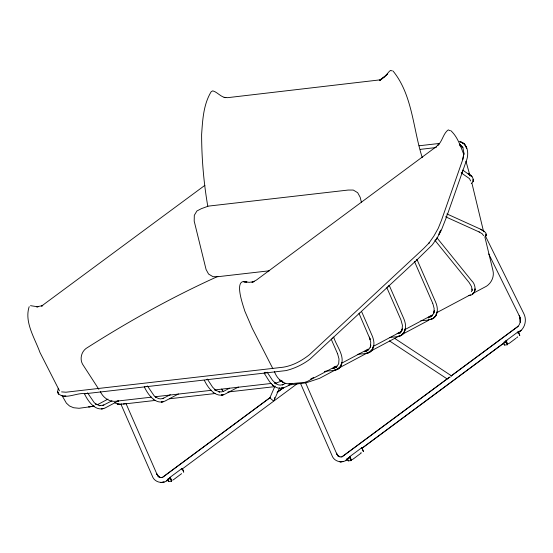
<?xml version="1.0" encoding="UTF-8"?>
<svg xmlns="http://www.w3.org/2000/svg" width="553" height="553" viewBox="0 0 553 553"><rect width="100%" height="100%" fill="white"/><g stroke="black" fill="none" stroke-linecap="round" stroke-linejoin="round"><path stroke-width="0.83" d="M167.352 479.168L168.444 481.442L171.444 481.262L171.603 480.702L169.944 477.391L182.165 468.329L183.727 472.2L182.407 468.426L182.117 468.916M348.362 460.912L347.007 458.52L348.217 460.849L351.1 460.614L351.259 460.055L349.593 456.743L361.814 447.681L363.383 451.552L362.063 447.778L361.773 448.269M504.599 345.072L503.527 343.323L504.599 345.072L507.336 344.775L507.495 344.215L505.995 340.904L505.324 342.12L504.011 342.176M446.962 214.937L446.658 216.769L445.697 216.838L479.375 232.066M169.93 477.419L169.432 478.608L168.582 478.794M349.579 456.771L349.143 457.801L348.1 457.981M462.923 147.713L459.716 144.257L462.923 147.713L463.939 153.188L462.771 159.534L441.515 220.191L438.225 228.341L433.932 235.986L428.934 243.126L429.605 242.421L423.709 248.456L309.466 354.701C301.786 360.715 292.972 365.637 283.247 367.199L65.925 392.215L61.577 391.883M361.724 448.054L361.814 447.681M274.62 399.231L274.641 397.538M402.211 329.222L401.243 331.62M462.771 159.534L463.939 153.188M518.009 332.429L518.154 331.828L517.815 332.623M433.953 312.397L434.305 311.215M370.227 347.229L370.863 345.1M402.294 328.904L401.851 330.383L399.791 332.657L397.13 333.494M433.58 313.565L434.485 310.627M446.769 216.382L441.246 230.428L436.939 238.378M447.336 214.758L466.227 161.103C469.186 154.266 468.121 143.061 459.301 141.527M181.923 469.11L182.165 468.329M168.444 478.628C171.25 478.663 169.011 474.419 171.589 480.799L170.165 477.495L171.444 481.262M438.951 234.196L440.257 231.126M269.871 397.842L275.041 385.98M274.074 400.42L279.59 387.826M438.93 234.265L440.776 230.076M118.577 400.821L105.008 408.024C95.379 412.185 87.927 400.987 84.471 393.854L86.876 393.404M178.46 393.943L164.884 401.139C155.255 405.308 147.803 394.102 144.347 386.969L146.96 386.347M238.343 387.059L224.767 394.261C215.138 398.423 207.686 387.218 204.23 380.091L206.642 379.635M292.184 383.374C287.484 386.16 281.539 390.135 275.906 387.266C270.106 384.577 267.659 378.058 264.106 373.206L266.85 372.383M58.307 388.268L57.498 392.201C62.98 401.333 77.199 392.056 85.038 393.757M436.953 237.908L435.799 240.147L434.845 240.209L469.207 282.631L471.571 286.682L472.124 290.394L471.391 291.721M485.555 236.615L486.177 235.212L486.011 234.071L486.08 235.675L486.308 234.548L485.769 232.931L484.207 231.327M447.951 378.798L448.435 377.955L450.156 377.139M399.999 333.431L402.086 329.941L402.418 325.288L400.966 319.952L386.824 287.615M336.625 366.964L332.975 368.671L336.625 366.964L338.692 363.674L339.017 359.028L337.537 353.588M29.185 306.666C24.069 322.088 34.929 338.367 39.934 352.413L59.503 390.847M264.638 372.763L265.046 372.197M436.462 239.034L432.211 244.958L416.423 260.366M505.387 341.961L505.919 340.98L507.474 344.312L506.057 341.014L507.336 344.775M436.241 146.759L436.22 147.388M332.035 338.768L333.742 337.212C336.342 346.137 345.632 356.236 340.779 366.072C337.703 371.851 329.968 370.213 324.68 371.395M359.789 312.984L361.517 311.387L372.21 335.837C373.952 340.005 374.899 345.113 372.528 349.226C369.646 354.763 362.333 353.388 357.279 354.425M433.884 317.927C438.501 314.035 437.858 307.088 435.605 302.097L417.1 259.765L415.372 261.369M387.591 287.173L389.326 285.59L403.87 318.818C405.598 323.035 406.573 328.185 404.174 332.339C401.443 337.669 394.496 336.597 389.609 337.489M385.711 75.768L387.439 74.012L379.662 80.662L384.529 76.832M433.103 318.514L429.805 319.634L433.103 318.514L435.709 315.894L436.946 311.996C436.414 320.256 426.93 320.381 420.833 320.657M517.622 326.692C520.829 323.989 521.002 318.977 519.205 315.438L520.297 318.68L520.304 322.185L519.73 316.689L488.748 253.951M359.692 312.991L309.901 359.187C302.864 364.531 294.694 368.429 286.122 370.579L206.546 379.752M361.586 311.235L415.165 261.534M429.28 319.378L427.607 320.858L401.741 334.62M471.274 183.423C475.891 180.679 471.813 175.183 468.253 173.621L472.013 176.635L462.654 170.048L462.135 172.778L461.174 172.84L469.476 178.598L470.638 180.976M505.836 340.904L518.099 331.828M517.698 332.795C524.769 329.422 527.313 320.305 523.767 313.537L485.285 235.737M515.873 338.367L509.762 342.943A1.839 0.491 -23.6 0 1 508.394 343.69L507.965 343.842M517.732 332.761L521.071 330.265L517.608 332.837M204.907 185.324L41.738 305.933M162.112 477.674L270.127 397.621M277.046 392.492L283.164 387.964M166.294 480.771L169.75 478.207M181.896 469.248L297.749 383.312M341.754 457.027L448.974 377.568M451.151 375.95L518.147 326.305L450.951 376.088M345.936 460.124L350.084 457.048M361.849 448.324L507.011 340.738M362.229 448.089L506.451 341.125M269.926 397.766L162.547 477.322L160.999 477.626L158.787 476.886L160.266 477.488L158.227 476.022L156.72 473.81L158.483 476.783L157.045 474.412L126.049 403.635M277.544 392.118L283.779 387.501M449.568 377.118L342.189 456.674L340.648 456.978L338.429 456.239L339.915 456.84L337.869 455.375L336.362 453.163L338.125 456.142L336.687 453.764L305.691 382.987M169.667 478.297C164.939 484.67 154.584 483.433 152.186 475.746L120.989 404.298M349.309 457.656C344.581 464.022 334.226 462.785 331.828 455.105L300.632 383.651M351.086 460.621L351.307 460.2L349.821 456.854L351.238 460.151L349.683 456.819L349.088 457.96L348.238 458.147M379.579 80.088L385.137 76.355L389.45 71.206L390.75 70.431M417.1 259.765L416.644 259.889M288.507 385.068L300.915 383.45M282.12 380.796L276.783 382.814L274.212 383.105M97.314 404.775L107.987 399.093M111.962 400.787L102.637 405.563L103.86 405.135L99.077 405.612L99.913 405.743L95.406 403.759L96.512 404.547L94.245 402.653L87.554 392.824M170.338 394.704L162.513 398.685L163.743 398.257L160.543 398.9L158.566 398.595L155.289 396.874L156.388 397.662L154.121 395.775L147.43 385.946M223.474 391.413L229.474 388.22M285.597 383.333L282.272 384.923L283.502 384.494L280.302 385.13L278.325 384.833L275.048 383.111L276.154 383.9L272.518 380.333L267.189 372.183M310.682 379.047L313.724 377.429M336.376 366.017L307.427 381.411L304.717 382.344L289.129 383.837L290.567 383.575M341.713 363.183L368.381 348.998M373.717 346.164L400.386 331.987M404.955 329.56L432.391 314.975M436.96 312.542L470.492 294.721M472.774 293.505L486.488 286.212C491.652 282.77 494.527 276.341 492.875 270.237L484.822 236.774M369.031 352.019L319.579 378.321L306.576 382.648L300.466 383.699M370.551 351.21L399.46 335.83M121.598 403.897C119.407 404.941 116.6 403.925 114.699 402.639M118.681 400.973L117.506 400.994M505.248 342.037L504.142 342.1M428.216 318.003L431.789 316.371L433.829 313.116L434.146 308.463L432.778 303.348M366.798 350.899L364.766 351.805L368.388 350.104L370.434 346.849L370.752 342.196L369.383 337.081L370.254 339.611L359.008 313.399M217.882 276.459L214.785 277.8C170.172 298.15 127.301 322.129 85.985 348.508C81.339 352.047 79.694 358.883 82.487 364.074L98.869 389.353M335.422 367.061L336.832 366.473M398.865 333.217L400.897 332.381M366.584 350.346L368.588 349.524M324.542 371.623L325.33 371.298M41.655 306.065L42.788 305.636L36.533 306.804L38.046 306.839L30.519 305.671M252.189 282.203L256.274 280.157L436.144 146.773L439.324 143.586L437.872 145.266C442.559 141.056 443.243 133.328 448.338 129.837M333.729 367.227L336.445 366.356M251.988 282.293L254.131 281.601L249.209 282.341L245.573 281.843L246.928 282.037C232.467 277.191 243.52 306.41 244.792 311.069L252.216 328.275L272.836 368.616M428.928 316.62L431.547 315.798M94.3 406.206L79.044 408.28L73.59 407.734L69.533 406.006L66.381 403.13L61.943 395.402M171.693 480.433L172.073 480.329M119.4 404.195L117.347 403.987L120.706 404.312L124.978 403.662M388.87 285.694L389.326 285.59M333.3 337.309L333.742 337.212M468.439 295.627C476.686 295.378 476.589 284.995 471.591 280.661L437.05 237.921M291.286 383.436C283.53 385.455 276.797 378.39 274.461 371.63M94.307 406.13L88.715 406.87L93.45 406.213M237.583 387.404L238.371 387.307M380.326 79.832L227.649 97.667L224.096 97.446M269.553 270.763L218.089 276.68L212.967 276.68L208.564 274.039L206.069 269.47L194.193 221.131L194.31 215.297L196.923 210.97L201.375 208.661L208.329 206.124L348.148 190.052L353.27 190.059L357.673 192.693L360.169 197.262L361.399 202.267M86.752 393.556L144.934 386.851M146.649 386.651L203.981 380.049M123.284 404.091L155.676 400.365M169.315 398.796L215.338 393.501M419.063 145.778L439.614 143.421M420.287 149.365L435.729 147.596M151.736 397.13L114.906 401.347C108.519 401.699 102.844 397.116 100.273 391.517M155.165 396.736L211.688 390.266M214.26 389.969L271.641 383.402M227.871 392.008L274.848 386.63M221.995 391.87L218.836 391.842L219.672 391.98L215.172 389.996L216.271 390.777L212.642 387.218L207.313 379.061M63.408 396.072L65.835 395.907M168.734 481.573L167.345 479.175M360.895 452.658L361.116 452.679A1.839 0.491 -23.6 0 1 360.314 453.695L353.526 458.783A1.839 0.491 -23.6 0 1 352.157 459.529M391.178 70.653L392.312 70.867M225.824 97.681C220.661 97.058 217.495 92.137 212.794 90.844L211.205 91.687C203.407 104.386 202.626 120.022 201.617 134.49C201.658 158.573 203.718 182.677 207.804 206.407M243.838 281.995L245.297 282.597M448.884 130.169L449.935 130.626M446.942 213.942L480.557 229.184L484.635 231.631L480.702 229.315M459.522 145.529L462.004 146.96M479.057 231.88L482.271 233.815L483.557 235.668M394.642 338.346L451.573 375.902M389.471 340.89L447.149 378.923M273.369 400.835L269.843 397.918M213.168 392.312L213.741 392.768M153.285 399.197L153.858 399.646M93.409 406.075L93.975 406.531M272.276 384.812L273.617 385.883M450.716 130.563C457.684 136.888 460.566 146.268 463.891 154.757M393.093 71.088C412.656 95.164 413.05 129.112 422.257 157.591M223.17 391.545L221.691 389.222M223.122 391.531L221.656 389.125M414.439 261.424L432.667 303.162M331.233 339.238L337.558 353.747M465.979 161.269L470.029 175.916M471.93 183.23L483.612 231.755M472.041 289.025L472.124 290.394M517.352 336.839A1.839 0.491 -23.6 0 1 516.557 337.855M173.027 479.949A1.839 0.491 -23.6 0 0 173.877 479.43L180.665 474.343A1.839 0.491 -23.6 0 0 181.584 473.596M519.592 335.623L519.689 335.173L519.592 335.623M473.202 179.407L473.168 181.432L473.202 179.407M474.992 289.005L474.467 292.129L472.297 294.293L474.467 292.129L474.992 289.005M341.809 362.45C341.298 366.335 338.609 369.846 334.503 370.261L338.014 369.065L340.593 366.404L341.809 362.45M373.551 345.666C373.026 349.448 370.448 352.897 366.459 353.36L369.757 352.213L372.335 349.579L373.551 345.666M405.204 328.786C404.658 332.588 402.066 336.037 398.063 336.501L401.347 335.374L403.953 332.733L405.204 328.786M519.73 335.229L518.265 331.897L519.73 335.229M103.743 408.473L101.586 408.881L103.743 408.473M163.619 401.596L161.462 401.996L163.619 401.596M223.502 394.711L221.352 395.112L223.502 394.711M283.385 387.833L281.228 388.234L283.385 387.833M163.971 482.126L160.418 482.569L163.971 482.126M343.62 461.479L340.06 461.921L343.62 461.479M462.75 142.868L460.614 141.927L464.527 144.153L466.725 148.218L464.527 144.153L462.75 142.868M283.765 382.669L279.535 379.863L283.765 382.669M58.542 394.109L57.636 391.579L58.542 394.109"/></g></svg>
